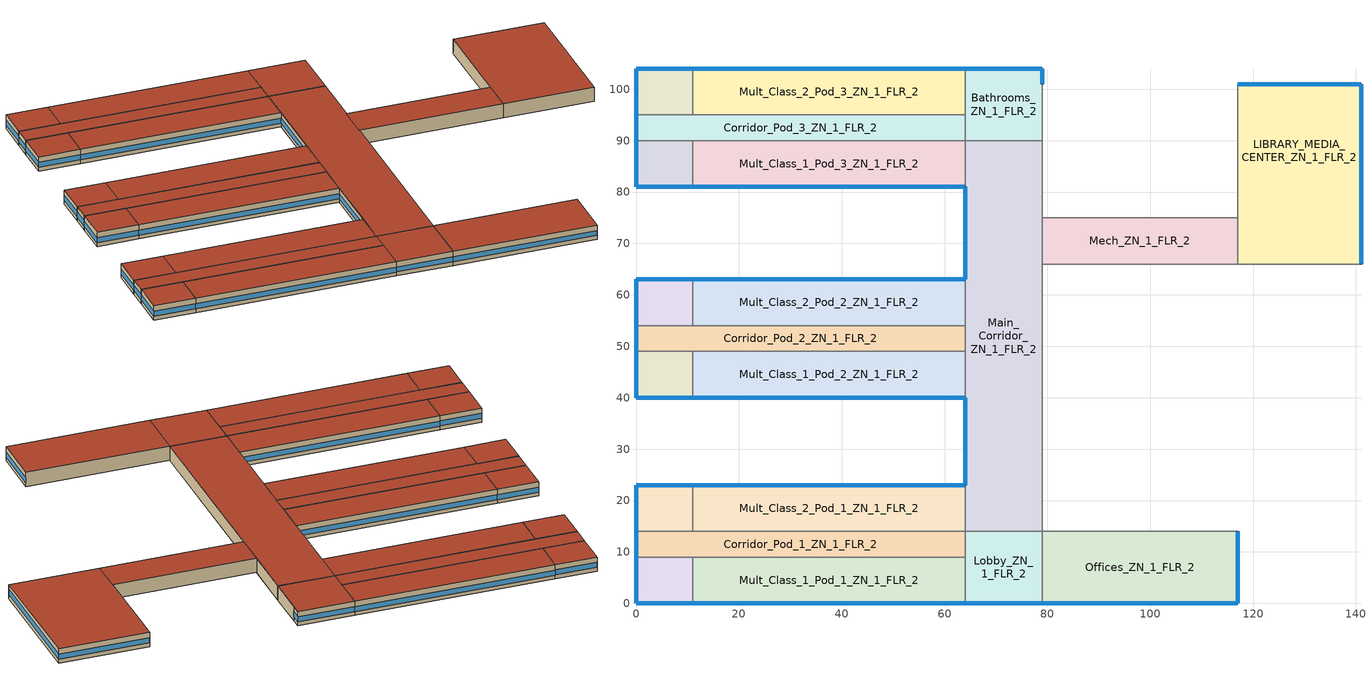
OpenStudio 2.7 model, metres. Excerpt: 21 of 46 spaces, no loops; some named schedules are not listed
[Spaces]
Bathrooms_ZN_1_FLR_2
 floor to Bathrooms_ZN_1_FLR_1: 79,104 79,90 64,90 64,104 z4
 wall outside: 79,101 79,104 64,104 z4:8
 wall to Auditorium_ZN_1_FLR_1: 79,90 79,101 z4:8
 wall to Mult_Class_2_Pod_3_ZN_1_FLR_2: 64,104 64,95 z4:8
 wall to Corridor_Pod_3_ZN_1_FLR_2: 64,95 64,90 z4:8
 wall to Main_Corridor_ZN_1_FLR_2: 64,90 79,90 z4:8
 window: 78.95,104 64.05,104 z5.1:6.51; 79,101.05 79,103.95 z5.1:6.55
 roof outside: 79,90 79,104 64,104 64,90 z8
Corner_Class_2_Pod_3_ZN_1_FLR_2
 floor to Corner_Class_2_Pod_3_ZN_1_FLR_1: 11,104 11,95 0,95 0,104 z4
 wall outside: 11,104 0,104 0,95 z4:8
 wall to Corridor_Pod_3_ZN_1_FLR_2: 0,95 11,95 z4:8
 wall to Mult_Class_2_Pod_3_ZN_1_FLR_2: 11,95 11,104 z4:8
 window: 0,103.95 0,95.05 z5.1:6.52; 10.95,104 0.05,104 z5.1:6.51
 roof outside: 11,95 11,104 0,104 0,95 z8
Corridor_Pod_1_ZN_1_FLR_2
 floor to Corridor_Pod_1_ZN_1_FLR_1: 64,14 64,9 0,9 0,14 z4
 wall outside: 0,14 0,9 z4:8
 wall to Corner_Class_1_Pod_1_ZN_1_FLR_2: 0,9 11,9 z4:8
 wall to Mult_Class_1_Pod_1_ZN_1_FLR_2: 11,9 64,9 z4:8
 wall to Corner_Class_2_Pod_1_ZN_1_FLR_2: 11,14 0,14 z4:8
 wall to Lobby_ZN_1_FLR_2: 64,9 64,14 z4:8
 wall to Mult_Class_2_Pod_1_ZN_1_FLR_2: 64,14 11,14 z4:8
 window: 0,13.95 0,9.05 z5.1:6.53
 roof outside: 64,9 64,14 0,14 0,9 z8
Corner_Class_1_Pod_3_ZN_1_FLR_2
 floor to Corner_Class_1_Pod_3_ZN_1_FLR_1: 11,90 11,81 0,81 0,90 z4
 wall outside: 0,90 0,81 11,81 z4:8
 wall to Mult_Class_1_Pod_3_ZN_1_FLR_2: 11,81 11,90 z4:8
 wall to Corridor_Pod_3_ZN_1_FLR_2: 11,90 0,90 z4:8
 window: 0.05,81 10.95,81 z5.1:6.51; 0,89.95 0,81.05 z5.1:6.52
 roof outside: 11,81 11,90 0,90 0,81 z8
Corner_Class_2_Pod_1_ZN_1_FLR_2
 floor to Corner_Class_2_Pod_1_ZN_1_FLR_1: 11,23 11,14 0,14 0,23 z4
 wall outside: 11,23 0,23 0,14 z4:8
 wall to Mult_Class_2_Pod_1_ZN_1_FLR_2: 11,14 11,23 z4:8
 window: 0,22.95 0,14.05 z5.1:6.52; 10.95,23 0.05,23 z5.1:6.51
 roof outside: 11,14 11,23 0,23 0,14 z8
Offices_ZN_1_FLR_2
 floor to Offices_ZN_1_FLR_1: 117,14 117,0 79,0 79,14 z4
 wall outside: 79,0 117,0 117,14 z4:8
 wall to Lobby_ZN_1_FLR_2: 79,14 79,0 z4:8
 wall to Gym_ZN_1_FLR_1: 117,14 79,14 z4:8
 window: 79.05,0 116.95,0 z5.1:6.5; 117,0.05 117,13.95 z5.1:6.51
 roof outside: 117,0 117,14 79,14 79,0 z8
Mult_Class_2_Pod_2_ZN_1_FLR_2
 floor to Mult_Class_2_Pod_2_ZN_1_FLR_1: 64,63 64,54 11,54 11,63 z4
 wall outside: 64,63 11,63 z4:8
 wall to Corridor_Pod_2_ZN_1_FLR_2: 11,54 64,54 z4:8
 wall to Main_Corridor_ZN_1_FLR_2: 64,54 64,63 z4:8
 wall to Corner_Class_2_Pod_2_ZN_1_FLR_2: 11,63 11,54 z4:8
 window: 63.95,63 11.05,63 z5.1:6.5
 roof outside: 64,54 64,63 11,63 11,54 z8
Mech_ZN_1_FLR_2
 floor to Mech_ZN_1_FLR_1: 117,75 117,66 79,66 79,75 z4
 wall to Gym_ZN_1_FLR_1: 79,66 117,66 z4:8
 wall to Main_Corridor_ZN_1_FLR_2: 79,75 79,66 z4:8
 wall to Auditorium_ZN_1_FLR_1: 117,75 79,75 z4:8
 wall to LIBRARY_MEDIA_CENTER_ZN_1_FLR_2: 117,66 117,75 z4:8
 roof outside: 117,66 117,75 79,75 79,66 z8
Corner_Class_1_Pod_1_ZN_1_FLR_2
 floor to Corner_Class_1_Pod_1_ZN_1_FLR_1: 11,9 11,0 0,0 0,9 z4
 wall outside: 0,9 0,0 11,0 z4:8
 wall to Mult_Class_1_Pod_1_ZN_1_FLR_2: 11,0 11,9 z4:8
 window: 0.05,0 10.95,0 z5.1:6.51; 0,8.95 0,0.05 z5.1:6.52
 roof outside: 11,0 11,9 0,9 0,0 z8
LIBRARY_MEDIA_CENTER_ZN_1_FLR_2
 floor to Kitchen_ZN_1_FLR_1: 141,75 141,66 117,66 117,75 z4
 floor to Cafeteria_ZN_1_FLR_1: 141,101 141,75 117,75 117,101 z4
 wall outside: 141,66 141,101 117,101 z4:8
 wall to Auditorium_ZN_1_FLR_1: 117,101 117,75 z4:8
 wall to Aux_Gym_ZN_1_FLR_1: 117,66 141,66 z4:8
 window: 141,66.05 141,100.95 z5.1:6.5; 140.95,101 117.05,101 z5.1:6.51
 roof outside: 141,66 141,101 117,101 117,66 z8
Corridor_Pod_3_ZN_1_FLR_2
 floor to Corridor_Pod_3_ZN_1_FLR_1: 64,95 64,90 0,90 0,95 z4
 wall outside: 0,95 0,90 z4:8
 wall to Mult_Class_2_Pod_3_ZN_1_FLR_2: 64,95 11,95 z4:8
 wall to Mult_Class_1_Pod_3_ZN_1_FLR_2: 11,90 64,90 z4:8
 window: 0,94.95 0,90.05 z5.1:6.53
 roof outside: 64,90 64,95 0,95 0,90 z8
Corner_Class_1_Pod_2_ZN_1_FLR_2
 floor to Corner_Class_1_Pod_2_ZN_1_FLR_1: 11,49 11,40 0,40 0,49 z4
 wall outside: 0,49 0,40 11,40 z4:8
 wall to Corridor_Pod_2_ZN_1_FLR_2: 11,49 0,49 z4:8
 wall to Mult_Class_1_Pod_2_ZN_1_FLR_2: 11,40 11,49 z4:8
 window: 0,48.95 0,40.05 z5.1:6.52; 0.05,40 10.95,40 z5.1:6.51
 roof outside: 11,40 11,49 0,49 0,40 z8
Corridor_Pod_2_ZN_1_FLR_2
 floor to Corridor_Pod_2_ZN_1_FLR_1: 64,54 64,49 0,49 0,54 z4
 wall outside: 0,54 0,49 z4:8
 wall to Mult_Class_1_Pod_2_ZN_1_FLR_2: 11,49 64,49 z4:8
 wall to Main_Corridor_ZN_1_FLR_2: 64,49 64,54 z4:8
 wall to Corner_Class_2_Pod_2_ZN_1_FLR_2: 11,54 0,54 z4:8
 window: 0,53.95 0,49.05 z5.1:6.53
 roof outside: 64,49 64,54 0,54 0,49 z8
Main_Corridor_ZN_1_FLR_2
 floor to Main_Corridor_ZN_1_FLR_1: 79,90 79,14 64,14 64,90 z4
 wall outside: 64,81 64,63 / 64,40 64,23 z4:8
 wall to Gym_ZN_1_FLR_1: 79,14 79,66 z4:8
 wall to Mult_Class_1_Pod_2_ZN_1_FLR_2: 64,49 64,40 z4:8
 wall to Auditorium_ZN_1_FLR_1: 79,75 79,90 z4:8
 wall to Mult_Class_2_Pod_1_ZN_1_FLR_2: 64,23 64,14 z4:8
 wall to Mult_Class_1_Pod_3_ZN_1_FLR_2: 64,90 64,81 z4:8
 wall to Lobby_ZN_1_FLR_2: 64,14 79,14 z4:8
 window: 64,39.95 64,23.05 / 64,80.95 64,63.05 z5.1:6.51
 roof outside: 79,14 79,90 64,90 64,14 z8
Mult_Class_2_Pod_1_ZN_1_FLR_2
 floor to Mult_Class_2_Pod_1_ZN_1_FLR_1: 64,23 64,14 11,14 11,23 z4
 wall outside: 64,23 11,23 z4:8
 window: 63.95,23 11.05,23 z5.1:6.5
 roof outside: 64,14 64,23 11,23 11,14 z8
Mult_Class_1_Pod_1_ZN_1_FLR_2
 floor to Mult_Class_1_Pod_1_ZN_1_FLR_1: 64,9 64,0 11,0 11,9 z4
 wall outside: 11,0 64,0 z4:8
 wall to Lobby_ZN_1_FLR_2: 64,0 64,9 z4:8
 window: 11.05,0 63.95,0 z5.1:6.5
 roof outside: 64,0 64,9 11,9 11,0 z8
Mult_Class_1_Pod_2_ZN_1_FLR_2
 floor to Mult_Class_1_Pod_2_ZN_1_FLR_1: 64,49 64,40 11,40 11,49 z4
 wall outside: 11,40 64,40 z4:8
 window: 11.05,40 63.95,40 z5.1:6.5
 roof outside: 64,40 64,49 11,49 11,40 z8
Mult_Class_1_Pod_3_ZN_1_FLR_2
 floor to Mult_Class_1_Pod_3_ZN_1_FLR_1: 64,90 64,81 11,81 11,90 z4
 wall outside: 11,81 64,81 z4:8
 window: 11.05,81 63.95,81 z5.1:6.5
 roof outside: 64,81 64,90 11,90 11,81 z8
Corner_Class_2_Pod_2_ZN_1_FLR_2
 floor to Corner_Class_2_Pod_2_ZN_1_FLR_1: 11,63 11,54 0,54 0,63 z4
 wall outside: 11,63 0,63 0,54 z4:8
 window: 0,62.95 0,54.05 z5.1:6.52; 10.95,63 0.05,63 z5.1:6.51
 roof outside: 11,54 11,63 0,63 0,54 z8
Mult_Class_2_Pod_3_ZN_1_FLR_2
 floor to Mult_Class_2_Pod_3_ZN_1_FLR_1: 64,104 64,95 11,95 11,104 z4
 wall outside: 64,104 11,104 z4:8
 window: 63.95,104 11.05,104 z5.1:6.5
 roof outside: 64,95 64,104 11,104 11,95 z8
Lobby_ZN_1_FLR_2
 floor to Lobby_ZN_1_FLR_1: 79,14 79,0 64,0 64,14 z4
 wall outside: 64,0 79,0 z4:8
 window: 64.05,0 78.95,0 z5.1:6.51
 roof outside: 79,0 79,14 64,14 64,0 z8
[Site]
New York-John F Kennedy Intl AP_NY_USA: Latitude {deg}=40.65; Longitude {deg}=-73.8; Time Zone {hr}=-5; Elevation {m}=5; Terrain=City
[Building]
-SecondarySchool-ASHRAE 169-2013-4A created: 2019-04-24 11:05:32 -0700: North Axis {deg}=0; Default Construction Set=90.1-2004 - SecSchl - ASHRAE 169-2013-4A; Standards Number of Stories=2; Standards Number of Above Ground Stories=2; Standards Building Type=SecondarySchool
[ClimateZones]
Climate Zone Institution Name 1=ASHRAE; Climate Zone Document Name 1=ANSI/ASHRAE Standard 169; Climate Zone Document Year 1=2006; Climate Zone Value 1=4A
[Site:WaterMainsTemperature]
Calculation Method=Correlation; Annual Average Outdoor Air Temperature {C}=12.4667; Maximum Difference In Monthly Average Outdoor Air Temperatures {deltaC}=25.2
[SizingPeriod:DesignDay] Barometric Pressure {Pa}=101241; Sky Clearness=0; Rain Indicator=0; Snow Indicator=0; Day of Month=21; Daylight Saving Time Indicator=0; Humidity Indicating Type=Wetbulb; Dry-Bulb Temperature Range Modifier Type=DefaultMultipliers
Name | Maximum Dry-Bulb Temperature {C} | Daily Dry-Bulb Temperature Range {deltaC} | Humidity Indicating Conditions at Maximum Dry-Bulb | Wind Speed {m/s} | Wind Direction {deg} | Month | Day Type | Solar Model Indicator | ASHRAE Taub | ASHRAE Taud
New.York-John.F.Kennedy.Intl.AP_NY_USA Ann Htg 99.6% Condns DB | -10.7 | 0 | -10.7 | 7.5 | 320 | 1 | WinterDesignDay | ASHRAEClearSky
New.York-John.F.Kennedy.Intl.AP_NY_USA Ann Clg .4% Condns DB=>MWB | 32.1 | 7.4 | 23.1 | 5.6 | 230 | 7 | SummerDesignDay | ASHRAETau | 0.541 | 1.8
[Site:GroundTemperature:BuildingSurface]
20.64, 20.59, 20.63, 20.69, 20.76, 23.03, 23.4, 23.48, 23.48, 21.19, 20.86, 20.72
[Material:NoMass] Thermal Absorptance=0.9; Solar Absorptance=0.7
Name | Roughness | Thermal Resistance {m2-K/W} | Visible Absorptance
CP02 CARPET PAD | VeryRough | 0.21648 | 0.8
Typical Insulation R-6.78 | Smooth | 1.19347 | 0.7
Typical Carpet Pad | Smooth | 0.21648 | 0.8
Typical Insulation R-5.89 | Smooth | 1.03652 | 0.7
Typical Insulation R-14.76 | Smooth | 2.59864 | 0.7
Typical Insulation R-0.58 | Smooth | 0.101875 | 0.7
Typical Insulation | Smooth | 0.0282222 | 0.7
[Material]
Name | Roughness | Thickness {m} | Conductivity {W/m-K} | Density {kg/m3} | Specific Heat {J/kg-K} | Thermal Absorptance | Solar Absorptance | Visible Absorptance
100mm Normalweight concrete floor | MediumSmooth | 0.1016 | 2.31 | 2322 | 832
G01 13mm gypsum board | Smooth | 0.0127 | 0.16 | 800 | 1090 | 0.9 | 0.7 | 0.5
4 in. Normalweight Concrete Floor | MediumRough | 0.1016 | 2.31 | 2322 | 832 | 0.9 | 0.7 | 0.7
25mm Stucco | Smooth | 0.0254 | 0.72 | 1856 | 840 | 0.9 | 0.7 | 0.7
5/8 in. Gypsum Board | MediumSmooth | 0.0159 | 0.16 | 800 | 1090 | 0.9 | 0.7 | 0.7
Roof Membrane | VeryRough | 0.0095 | 0.16 | 1121.29 | 1460 | 0.9 | 0.7 | 0.7
Metal Roof Surface; F08 Metal surface | Smooth | 0.0008 | 45.28 | 7824 | 500 | 0.9 | 0.7 | 0.7
6 in. Normalweight Concrete Floor | MediumRough | 0.1524 | 2.31 | 2322 | 832 | 0.9 | 0.7 | 0.7
8 in. Concrete Block Basement Wall | MediumRough | 0.2032 | 1.326 | 1842 | 912 | 0.9 | 0.7 | 0.7
G05 25mm wood | MediumSmooth | 0.0254 | 0.15 | 608 | 1630 | 0.9 | 0.5 | 0.5
Std Wood 6inch | MediumSmooth | 0.15 | 0.12 | 540 | 1210 | 0.9 | 0.7 | 0.7
[DefaultConstructionSet]
90.1-2004 - SecSchl - ASHRAE 169-2013-4A: Default Exterior Surface Constructions=Default Surface Constructions 1; Default Interior Surface Constructions=Default Surface Constructions 2; Default Ground Contact Surface Constructions=Default Surface Constructions 3; Default Exterior SubSurface Constructions=Default Sub Surface Constructions 1; Default Interior SubSurface Constructions=Default Sub Surface Constructions 2; Interior Partition Construction=Typical Interior Partition
[DefaultSurfaceConstructions]
Name | Floor Construction | Wall Construction | Roof Ceiling Construction
Default Surface Constructions 1 | Typical Insulated Exterior Mass Floor R-9.35 | Typical Insulated Steel Framed Exterior Wall R-8.06 | Typical IEAD Roof R-15.87
Default Surface Constructions 2 | Typical Interior Floor | Typical Interior Wall | Typical Interior Ceiling
Default Surface Constructions 3 | Typical Insulated Carpeted 6in Slab Floor | Typical Insulated Basement Mass Wall
[Construction]
Typical Insulated Exterior Mass Floor R-9.35: Typical Insulation R-6.78, 4 in. Normalweight Concrete Floor, Typical Carpet Pad
Typical Insulated Steel Framed Exterior Wall R-8.06: 25mm Stucco, 5/8 in. Gypsum Board, Typical Insulation R-5.89, 5/8 in. Gypsum Board
Typical IEAD Roof R-15.87: Roof Membrane, Typical Insulation R-14.76, Metal Roof Surface
Typical Interior Floor: 100mm Normalweight concrete floor, CP02 CARPET PAD
Typical Interior Wall: G01 13mm gypsum board, G01 13mm gypsum board
Typical Interior Ceiling: CP02 CARPET PAD, 100mm Normalweight concrete floor
Typical Insulated Carpeted 6in Slab Floor: 6 in. Normalweight Concrete Floor, Typical Carpet Pad
Typical Insulated Basement Mass Wall: 8 in. Concrete Block Basement Wall
U 0.57 SHGC 0.39 Dbl Ref-D Clr 6mm/6mm Air: REF D CLEAR 6MM, AIR 6MM, CLEAR 6MM
Typical Insulated Metal Door R-1.43: F08 Metal surface, Typical Insulation R-0.58
Typical Overhead Door: Typical Insulation
U 1.17 SHGC 0.49 Simple Glazing Skylight U-1.17 SHGC 0.39: U 1.17 SHGC 0.49 Simple Glazing U-1.17 SHGC 0.39
Typical Interior Window: Clear 3mm
Typical Interior Door; Typical Interior Partition: G05 25mm wood
InteriorFurnishings: Std Wood 6inch
[DefaultSubSurfaceConstructions]
Name | Fixed Window Construction | Operable Window Construction | Door Construction | Glass Door Construction | Overhead Door Construction | Skylight Construction | Tubular Daylight Dome Construction | Tubular Daylight Diffuser Construction
Default Sub Surface Constructions 1 | U 0.57 SHGC 0.39 Dbl Ref-D Clr 6mm/6mm Air | U 0.57 SHGC 0.39 Dbl Ref-D Clr 6mm/6mm Air | Typical Insulated Metal Door R-1.43 | U 0.57 SHGC 0.39 Dbl Ref-D Clr 6mm/6mm Air | Typical Overhead Door | U 1.17 SHGC 0.49 Simple Glazing Skylight U-1.17 SHGC 0.39 | Typical Interior Window | Typical Interior Window
Default Sub Surface Constructions 2 | Typical Interior Window | Typical Interior Window | Typical Interior Door
[WindowMaterial:Glazing] Optical Data Type=SpectralAverage; Infrared Transmittance at Normal Incidence=0; Front Side Infrared Hemispherical Emissivity=0.84; Conductivity {W/m-K}=0.9; Dirt Correction Factor for Solar and Visible Transmittance=1; Solar Diffusing=No
Name | Thickness {m} | Solar Transmittance at Normal Incidence | Front Side Solar Reflectance at Normal Incidence | Back Side Solar Reflectance at Normal Incidence | Visible Transmittance at Normal Incidence | Front Side Visible Reflectance at Normal Incidence | Back Side Visible Reflectance at Normal Incidence | Back Side Infrared Hemispherical Emissivity
REF D CLEAR 6MM | 0.006 | 0.429 | 0.308 | 0.379 | 0.334 | 0.453 | 0.505 | 0.82
CLEAR 6MM | 0.006 | 0.775 | 0.071 | 0.071 | 0.881 | 0.08 | 0.08 | 0.84
Clear 3mm | 0.003 | 0.837 | 0.075 | 0.075 | 0.898 | 0.081 | 0.081 | 0.84
[WindowMaterial:Gas]
AIR 6MM: Gas Type=Air; Thickness {m}=0.0063
[WindowMaterial:SimpleGlazingSystem]
U 1.17 SHGC 0.49 Simple Glazing U-1.17 SHGC 0.39: U-Factor {W/m2-K}=6.64357; Solar Heat Gain Coefficient=0.39; Visible Transmittance=0.38
[Space] Building Story=Building Story 2; Part of Total Floor Area=Yes
Name | Space Type | Thermal Zone
Bathrooms_ZN_1_FLR_2 | SecondarySchool Restroom | Bathrooms_ZN_1_FLR_2 ZN
Corner_Class_2_Pod_3_ZN_1_FLR_2 | SecondarySchool Classroom | Corner_Class_2_Pod_3_ZN_1_FLR_2 ZN
Corridor_Pod_1_ZN_1_FLR_2 | SecondarySchool Corridor | Corridor_Pod_1_ZN_1_FLR_2 ZN
LIBRARY_MEDIA_CENTER_ZN_1_FLR_2 | SecondarySchool Library | LIBRARY_MEDIA_CENTER_ZN_1_FLR_2 ZN
Mult_Class_1_Pod_3_ZN_1_FLR_2 | SecondarySchool ComputerRoom | Mult_Class_1_Pod_3_ZN_1_FLR_2 ZN
Corner_Class_1_Pod_3_ZN_1_FLR_2 | SecondarySchool Classroom | Corner_Class_1_Pod_3_ZN_1_FLR_2 ZN
Corner_Class_2_Pod_1_ZN_1_FLR_2 | SecondarySchool Classroom | Corner_Class_2_Pod_1_ZN_1_FLR_2 ZN
Offices_ZN_1_FLR_2 | SecondarySchool Office | Offices_ZN_1_FLR_2 ZN
Mult_Class_2_Pod_3_ZN_1_FLR_2 | SecondarySchool ComputerRoom | Mult_Class_2_Pod_3_ZN_1_FLR_2 ZN
Corridor_Pod_2_ZN_1_FLR_2 | SecondarySchool Corridor | Corridor_Pod_2_ZN_1_FLR_2 ZN
Mult_Class_2_Pod_2_ZN_1_FLR_2 | SecondarySchool Classroom | Mult_Class_2_Pod_2_ZN_1_FLR_2 ZN
Mech_ZN_1_FLR_2 | SecondarySchool Mechanical | Mech_ZN_1_FLR_2 ZN
Corner_Class_1_Pod_1_ZN_1_FLR_2 | SecondarySchool Classroom | Corner_Class_1_Pod_1_ZN_1_FLR_2 ZN
Corridor_Pod_3_ZN_1_FLR_2 | SecondarySchool Corridor | Corridor_Pod_3_ZN_1_FLR_2 ZN
Mult_Class_2_Pod_1_ZN_1_FLR_2 | SecondarySchool Classroom | Mult_Class_2_Pod_1_ZN_1_FLR_2 ZN
Corner_Class_1_Pod_2_ZN_1_FLR_2 | SecondarySchool Classroom | Corner_Class_1_Pod_2_ZN_1_FLR_2 ZN
Corner_Class_2_Pod_2_ZN_1_FLR_2 | SecondarySchool Classroom | Corner_Class_2_Pod_2_ZN_1_FLR_2 ZN
Mult_Class_1_Pod_1_ZN_1_FLR_2 | SecondarySchool Classroom | Mult_Class_1_Pod_1_ZN_1_FLR_2 ZN
Main_Corridor_ZN_1_FLR_2 | SecondarySchool Corridor | Main_Corridor_ZN_1_FLR_2 ZN
Lobby_ZN_1_FLR_2 | SecondarySchool Lobby | Lobby_ZN_1_FLR_2 ZN
Mult_Class_1_Pod_2_ZN_1_FLR_2 | SecondarySchool Classroom | Mult_Class_1_Pod_2_ZN_1_FLR_2 ZN
[BuildingStory]
Building Story 2: Nominal Z Coordinate {m}=4
[SpaceType] Standards Building Type=SecondarySchool
Name | Default Schedule Set | Design Specification Outdoor Air Object | Standards Space Type
SecondarySchool Office | SecondarySchool Office Schedule Set | SecondarySchool Office Ventilation | Office
SecondarySchool Lobby | SecondarySchool Lobby Schedule Set | SecondarySchool Lobby Ventilation | Lobby
SecondarySchool Mechanical | SecondarySchool Mechanical Schedule Set | SecondarySchool Mechanical Ventilation | Mechanical
SecondarySchool Restroom | SecondarySchool Restroom Schedule Set | SecondarySchool Restroom Ventilation | Restroom
SecondarySchool Library | SecondarySchool Library Schedule Set | SecondarySchool Library Ventilation | Library
SecondarySchool Corridor | SecondarySchool Corridor Schedule Set | SecondarySchool Corridor Ventilation | Corridor
SecondarySchool Classroom | SecondarySchool Classroom Schedule Set | SecondarySchool Classroom Ventilation | Classroom
SecondarySchool ComputerRoom | SecondarySchool ComputerRoom Schedule Set | SecondarySchool ComputerRoom Ventilation | ComputerRoom
[People:Definition] Number of People Calculation Method=People/Area; Fraction Radiant=0.3
Name | People per Space Floor Area {person/m2}
SecondarySchool Classroom People Definition; SecondarySchool ComputerRoom People Definition | 0.376737
SecondarySchool Library People Definition | 0.107639
SecondarySchool Office People Definition | 0.0538196
[People] Work Efficiency Schedule=Work Efficiency Schedule; Clothing Insulation Schedule=Clothing Schedule; Air Velocity Schedule=Air Velocity Schedule; Multiplier=1
Name | People Definition | Space or SpaceType
SecondarySchool Classroom People | SecondarySchool Classroom People Definition | SecondarySchool Classroom
SecondarySchool ComputerRoom People | SecondarySchool ComputerRoom People Definition | SecondarySchool ComputerRoom
SecondarySchool Library People | SecondarySchool Library People Definition | SecondarySchool Library
SecondarySchool Office People | SecondarySchool Office People Definition | SecondarySchool Office
[Lights:Definition] Design Level Calculation Method=Watts/Area; Fraction Radiant=0.37; Fraction Visible=0.2
Name | Watts per Space Floor Area {W/m2}
SecondarySchool Classroom Lights Definition; SecondarySchool ComputerRoom Lights Definition | 15.0695
SecondarySchool Corridor Lights Definition | 5.38196
SecondarySchool Library Lights Definition; SecondarySchool Lobby Lights Definition | 13.9931
SecondarySchool Mechanical Lights Definition | 16.1459
SecondarySchool Office Lights Definition | 11.8403
SecondarySchool Restroom Lights Definition | 9.68752
[Lights] Fraction Replaceable=1
Name | Lights Definition | Space or SpaceType
SecondarySchool Classroom Lights | SecondarySchool Classroom Lights Definition | SecondarySchool Classroom
SecondarySchool ComputerRoom Lights | SecondarySchool ComputerRoom Lights Definition | SecondarySchool ComputerRoom
SecondarySchool Corridor Lights | SecondarySchool Corridor Lights Definition | SecondarySchool Corridor
SecondarySchool Library Lights | SecondarySchool Library Lights Definition | SecondarySchool Library
SecondarySchool Lobby Lights | SecondarySchool Lobby Lights Definition | SecondarySchool Lobby
SecondarySchool Mechanical Lights | SecondarySchool Mechanical Lights Definition | SecondarySchool Mechanical
SecondarySchool Office Lights | SecondarySchool Office Lights Definition | SecondarySchool Office
SecondarySchool Restroom Lights | SecondarySchool Restroom Lights Definition | SecondarySchool Restroom
[ElectricEquipment:Definition] Design Level Calculation Method=Watts/Area; Fraction Radiant=0.5
Name | Watts per Space Floor Area {W/m2}
SecondarySchool Classroom Elec Equip Definition | 9.99967
SecondarySchool ComputerRoom Elec Equip Definition | 19.9993
SecondarySchool Corridor Elec Equip Definition; SecondarySchool Lobby Elec Equip Definition; SecondarySchool Mechanical Elec Equip Definition; SecondarySchool Restroom Elec Equip Definition | 3.98265
SecondarySchool Library Elec Equip Definition | 10.0104
SecondarySchool Office Elec Equip Definition | 10.7639
[ElectricEquipment]
Name | Electric Equipment Definition | Space or SpaceType
SecondarySchool Classroom Elec Equip | SecondarySchool Classroom Elec Equip Definition | SecondarySchool Classroom
SecondarySchool ComputerRoom Elec Equip | SecondarySchool ComputerRoom Elec Equip Definition | SecondarySchool ComputerRoom
SecondarySchool Corridor Elec Equip | SecondarySchool Corridor Elec Equip Definition | SecondarySchool Corridor
SecondarySchool Library Elec Equip | SecondarySchool Library Elec Equip Definition | SecondarySchool Library
SecondarySchool Lobby Elec Equip | SecondarySchool Lobby Elec Equip Definition | SecondarySchool Lobby
SecondarySchool Mechanical Elec Equip | SecondarySchool Mechanical Elec Equip Definition | SecondarySchool Mechanical
SecondarySchool Office Elec Equip | SecondarySchool Office Elec Equip Definition | SecondarySchool Office
SecondarySchool Restroom Elec Equip | SecondarySchool Restroom Elec Equip Definition | SecondarySchool Restroom
[DesignSpecification:OutdoorAir] Outdoor Air Method=Sum; Outdoor Air Flow per Person {m3/s-person}=0; Outdoor Air Flow Rate {m3/s}=0; Outdoor Air Flow Air Changes per Hour {1/hr}=0
Name | Outdoor Air Flow per Floor Area {m3/s-m2}
SecondarySchool Classroom Ventilation; SecondarySchool ComputerRoom Ventilation | 0.00301371
SecondarySchool Corridor Ventilation; SecondarySchool Lobby Ventilation; SecondarySchool Office Ventilation | 0.000508
SecondarySchool Library Ventilation | 0.00086106
SecondarySchool Mechanical Ventilation | 0.000254
SecondarySchool Restroom Ventilation | 0.0048768
[DefaultScheduleSet] People Activity Level Schedule=SchoolSecondary ACTIVITY_SCH; Electric Equipment Schedule=SchoolSecondary BLDG_EQUIP_SCH; Infiltration Schedule=SchoolSecondary INFIL_SCH_PNNL
Name | Number of People Schedule | Lighting Schedule
SecondarySchool Classroom Schedule Set; SecondarySchool ComputerRoom Schedule Set | SchoolSecondary BLDG_OCC_SCH | SchoolSecondary BLDG_LIGHT_CLASSROOM_SCH
SecondarySchool Corridor Schedule Set | SchoolSecondary BLDG_OCC_SCH | SchoolSecondary BLDG_LIGHT_CORRIDOR_SCH
SecondarySchool Library Schedule Set | SchoolSecondary BLDG_OCC_SCH | SchoolSecondary BLDG_LIGHT_LIBRARY_SCH
SecondarySchool Lobby Schedule Set | SchoolSecondary BLDG_OCC_SCH | SchoolSecondary BLDG_LIGHT_LOBBYFLR1_SCH
SecondarySchool Mechanical Schedule Set | SchoolSecondary BLDG_OCC_SCH | SchoolSecondary BLDG_LIGHT_MECHANICAL_SCH
SecondarySchool Office Schedule Set | SchoolSecondary BLDG_OCC_SCH_Offices | SchoolSecondary BLDG_LIGHT_OFFICE_SCH
SecondarySchool Restroom Schedule Set | SchoolSecondary BLDG_OCC_SCH | SchoolSecondary BLDG_LIGHT_BATH_SCH
[ThermostatSetpoint:DualSetpoint]
Name | Heating Setpoint Temperature Schedule | Cooling Setpoint Temperature Schedule
SecondarySchool Restroom Thermostat 2; SecondarySchool Mechanical Thermostat 2 | SchoolSecondary HTGSETP_SCH_Setback | SchoolSecondary CLGSETP_SCH_Setback
SecondarySchool Classroom Thermostat 2; SecondarySchool Classroom Thermostat 4; SecondarySchool Classroom Thermostat 6; SecondarySchool Classroom Thermostat 8; SecondarySchool Classroom Thermostat 10; SecondarySchool Classroom Thermostat 12; SecondarySchool Corridor Thermostat 2; SecondarySchool Corridor Thermostat 4; SecondarySchool Corridor Thermostat 6; SecondarySchool Library Thermostat 1; SecondarySchool Lobby Thermostat 2; SecondarySchool Corridor Thermostat 8; SecondarySchool Classroom Thermostat 14; SecondarySchool Classroom Thermostat 16; SecondarySchool ComputerRoom Thermostat 1; SecondarySchool Classroom Thermostat 19; SecondarySchool Classroom Thermostat 21; SecondarySchool ComputerRoom Thermostat 2; SecondarySchool Office Thermostat 2 | SchoolSecondary HTGSETP_SCH_YES_OPTIMUM | SchoolSecondary CLGSETP_SCH_NO_SETBACK
[SpaceInfiltration:DesignFlowRate] Schedule=SchoolSecondary INFIL_SCH_PNNL; Design Flow Rate Calculation Method=Flow/ExteriorArea; Constant Term Coefficient=0; Temperature Term Coefficient=0; Velocity Term Coefficient=0.224; Velocity Squared Term Coefficient=0
Name | Space or SpaceType | Flow per Exterior Surface Area {m3/s-m2}
Bathrooms_ZN_1_FLR_2 Infiltration | Bathrooms_ZN_1_FLR_2 | 0.000261761
Corner_Class_1_Pod_1_ZN_1_FLR_2 Infiltration | Corner_Class_1_Pod_1_ZN_1_FLR_2 | 0.000458204
Corner_Class_1_Pod_2_ZN_1_FLR_2 Infiltration | Corner_Class_1_Pod_2_ZN_1_FLR_2 | 0.000458204
Corner_Class_1_Pod_3_ZN_1_FLR_2 Infiltration | Corner_Class_1_Pod_3_ZN_1_FLR_2 | 0.000458204
Corner_Class_2_Pod_1_ZN_1_FLR_2 Infiltration | Corner_Class_2_Pod_1_ZN_1_FLR_2 | 0.000458204
Corner_Class_2_Pod_2_ZN_1_FLR_2 Infiltration | Corner_Class_2_Pod_2_ZN_1_FLR_2 | 0.000458204
Corner_Class_2_Pod_3_ZN_1_FLR_2 Infiltration | Corner_Class_2_Pod_3_ZN_1_FLR_2 | 0.000458204
Corridor_Pod_1_ZN_1_FLR_2 Infiltration | Corridor_Pod_1_ZN_1_FLR_2 | 6.03078e-05
Corridor_Pod_2_ZN_1_FLR_2 Infiltration | Corridor_Pod_2_ZN_1_FLR_2 | 6.03078e-05
Corridor_Pod_3_ZN_1_FLR_2 Infiltration | Corridor_Pod_3_ZN_1_FLR_2 | 6.03078e-05
LIBRARY_MEDIA_CENTER_ZN_1_FLR_2 Infiltration | LIBRARY_MEDIA_CENTER_ZN_1_FLR_2 | 0.000224865
Lobby_ZN_1_FLR_2 Infiltration | Lobby_ZN_1_FLR_2 | 0.000227829
Main_Corridor_ZN_1_FLR_2 Infiltration | Main_Corridor_ZN_1_FLR_2 | 0.000112135
Mult_Class_1_Pod_1_ZN_1_FLR_2 Infiltration | Mult_Class_1_Pod_1_ZN_1_FLR_2 | 0.000315456
Mult_Class_1_Pod_2_ZN_1_FLR_2 Infiltration | Mult_Class_1_Pod_2_ZN_1_FLR_2 | 0.000315456
Mult_Class_1_Pod_3_ZN_1_FLR_2 Infiltration | Mult_Class_1_Pod_3_ZN_1_FLR_2 | 0.000315456
Mult_Class_2_Pod_1_ZN_1_FLR_2 Infiltration | Mult_Class_2_Pod_1_ZN_1_FLR_2 | 0.000315456
Mult_Class_2_Pod_2_ZN_1_FLR_2 Infiltration | Mult_Class_2_Pod_2_ZN_1_FLR_2 | 0.000315456
Mult_Class_2_Pod_3_ZN_1_FLR_2 Infiltration | Mult_Class_2_Pod_3_ZN_1_FLR_2 | 0.000315456
Offices_ZN_1_FLR_2 Infiltration | Offices_ZN_1_FLR_2 | 0.000288173
[ThermalZone] Use Ideal Air Loads=No
Name | Thermostat
Bathrooms_ZN_1_FLR_2 ZN | SecondarySchool Restroom Thermostat 2
Corner_Class_1_Pod_1_ZN_1_FLR_2 ZN | SecondarySchool Classroom Thermostat 2
Corner_Class_1_Pod_2_ZN_1_FLR_2 ZN | SecondarySchool Classroom Thermostat 4
Corner_Class_1_Pod_3_ZN_1_FLR_2 ZN | SecondarySchool Classroom Thermostat 6
Corner_Class_2_Pod_1_ZN_1_FLR_2 ZN | SecondarySchool Classroom Thermostat 8
Corner_Class_2_Pod_2_ZN_1_FLR_2 ZN | SecondarySchool Classroom Thermostat 10
Corner_Class_2_Pod_3_ZN_1_FLR_2 ZN | SecondarySchool Classroom Thermostat 12
Corridor_Pod_1_ZN_1_FLR_2 ZN | SecondarySchool Corridor Thermostat 2
Corridor_Pod_2_ZN_1_FLR_2 ZN | SecondarySchool Corridor Thermostat 4
Corridor_Pod_3_ZN_1_FLR_2 ZN | SecondarySchool Corridor Thermostat 6
LIBRARY_MEDIA_CENTER_ZN_1_FLR_2 ZN | SecondarySchool Library Thermostat 1
Lobby_ZN_1_FLR_2 ZN | SecondarySchool Lobby Thermostat 2
Main_Corridor_ZN_1_FLR_2 ZN | SecondarySchool Corridor Thermostat 8
Mech_ZN_1_FLR_2 ZN | SecondarySchool Mechanical Thermostat 2
Mult_Class_1_Pod_1_ZN_1_FLR_2 ZN | SecondarySchool Classroom Thermostat 14
Mult_Class_1_Pod_2_ZN_1_FLR_2 ZN | SecondarySchool Classroom Thermostat 16
Mult_Class_1_Pod_3_ZN_1_FLR_2 ZN | SecondarySchool ComputerRoom Thermostat 1
Mult_Class_2_Pod_1_ZN_1_FLR_2 ZN | SecondarySchool Classroom Thermostat 19
Mult_Class_2_Pod_2_ZN_1_FLR_2 ZN | SecondarySchool Classroom Thermostat 21
Mult_Class_2_Pod_3_ZN_1_FLR_2 ZN | SecondarySchool ComputerRoom Thermostat 2
Offices_ZN_1_FLR_2 ZN | SecondarySchool Office Thermostat 2
[InternalMass:Definition]
Internal Mass Definition 1: Construction=InteriorFurnishings; Design Level Calculation Method=SurfaceArea/Area; Surface Area per Space Floor Area=2
[InternalMass] Internal Mass Definition=Internal Mass Definition 1; Multiplier=1
Name | Space or SpaceType
Bathrooms_ZN_1_FLR_2 Mass | Bathrooms_ZN_1_FLR_2
Lobby_ZN_1_FLR_2 Mass | Lobby_ZN_1_FLR_2
Corner_Class_2_Pod_3_ZN_1_FLR_2 Mass | Corner_Class_2_Pod_3_ZN_1_FLR_2
Offices_ZN_1_FLR_2 Mass | Offices_ZN_1_FLR_2
Corridor_Pod_1_ZN_1_FLR_2 Mass | Corridor_Pod_1_ZN_1_FLR_2
Mult_Class_1_Pod_2_ZN_1_FLR_2 Mass | Mult_Class_1_Pod_2_ZN_1_FLR_2
LIBRARY_MEDIA_CENTER_ZN_1_FLR_2 Mass | LIBRARY_MEDIA_CENTER_ZN_1_FLR_2
Mult_Class_2_Pod_2_ZN_1_FLR_2 Mass | Mult_Class_2_Pod_2_ZN_1_FLR_2
Corner_Class_1_Pod_1_ZN_1_FLR_2 Mass | Corner_Class_1_Pod_1_ZN_1_FLR_2
Mult_Class_1_Pod_3_ZN_1_FLR_2 Mass | Mult_Class_1_Pod_3_ZN_1_FLR_2
Corner_Class_1_Pod_3_ZN_1_FLR_2 Mass | Corner_Class_1_Pod_3_ZN_1_FLR_2
Corner_Class_2_Pod_1_ZN_1_FLR_2 Mass | Corner_Class_2_Pod_1_ZN_1_FLR_2
Mult_Class_2_Pod_1_ZN_1_FLR_2 Mass | Mult_Class_2_Pod_1_ZN_1_FLR_2
Mech_ZN_1_FLR_2 Mass | Mech_ZN_1_FLR_2
Corner_Class_2_Pod_2_ZN_1_FLR_2 Mass | Corner_Class_2_Pod_2_ZN_1_FLR_2
Mult_Class_2_Pod_3_ZN_1_FLR_2 Mass | Mult_Class_2_Pod_3_ZN_1_FLR_2
Corridor_Pod_2_ZN_1_FLR_2 Mass | Corridor_Pod_2_ZN_1_FLR_2
Corner_Class_1_Pod_2_ZN_1_FLR_2 Mass | Corner_Class_1_Pod_2_ZN_1_FLR_2
Corridor_Pod_3_ZN_1_FLR_2 Mass | Corridor_Pod_3_ZN_1_FLR_2
Mult_Class_1_Pod_1_ZN_1_FLR_2 Mass | Mult_Class_1_Pod_1_ZN_1_FLR_2
Main_Corridor_ZN_1_FLR_2 Mass | Main_Corridor_ZN_1_FLR_2
[Exterior:Lights:Definition]
NonDimming Exterior Lights Def: Design Level {W}=13795.3
[Exterior:Lights]
NonDimming Exterior Lights Def: Exterior Lights Definition=NonDimming Exterior Lights Def; Schedule=SchoolSecondary Exterior_Lgt_ALWAYS_ON; Control Option=AstronomicalClock
[Schedule:Ruleset]
Name | Default Day Schedule | Summer Design Day Schedule | Winter Design Day Schedule
Clothing Schedule | Clothing Schedule Default Winter Clothes
Air Velocity Schedule | Air Velocity Schedule Default
Work Efficiency Schedule | Work Efficiency Schedule Default
SchoolSecondary ACTIVITY_SCH | SchoolSecondary ACTIVITY_SCH Default | SchoolSecondary ACTIVITY_SCH Summer Design Day | SchoolSecondary ACTIVITY_SCH Winter Design Day
SchoolSecondary BLDG_EQUIP_SCH | SchoolSecondary BLDG_EQUIP_SCH Default | SchoolSecondary BLDG_EQUIP_SCH Summer Design Day | SchoolSecondary BLDG_EQUIP_SCH Winter Design Day
SchoolSecondary INFIL_SCH_PNNL | SchoolSecondary INFIL_SCH_PNNL Default | SchoolSecondary INFIL_SCH_PNNL Summer Design Day | SchoolSecondary INFIL_SCH_PNNL Winter Design Day
SchoolSecondary CLGSETP_SCH_NO_SETBACK | SchoolSecondary CLGSETP_SCH_NO_SETBACK Default | SchoolSecondary CLGSETP_SCH_NO_SETBACK Summer Design Day | SchoolSecondary CLGSETP_SCH_NO_SETBACK Winter Design Day
SchoolSecondary BLDG_OCC_SCH | SchoolSecondary BLDG_OCC_SCH Default | SchoolSecondary BLDG_OCC_SCH Summer Design Day 3 | SchoolSecondary BLDG_OCC_SCH Winter Design Day
SchoolSecondary HTGSETP_SCH_YES_OPTIMUM | SchoolSecondary HTGSETP_SCH_YES_OPTIMUM Default | SchoolSecondary HTGSETP_SCH_YES_OPTIMUM Summer Design Day | SchoolSecondary HTGSETP_SCH_YES_OPTIMUM Winter Design Day
SchoolSecondary BLDG_LIGHT_LIBRARY_SCH | SchoolSecondary BLDG_LIGHT_LIBRARY_SCH Default | SchoolSecondary BLDG_LIGHT_LIBRARY_SCH Summer Design Day | SchoolSecondary BLDG_LIGHT_LIBRARY_SCH Winter Design Day
SchoolSecondary HTGSETP_SCH_Setback | SchoolSecondary HTGSETP_SCH_Setback Default | SchoolSecondary HTGSETP_SCH_Setback Summer Design Day | SchoolSecondary HTGSETP_SCH_Setback Winter Design Day
SchoolSecondary CLGSETP_SCH_Setback | SchoolSecondary CLGSETP_SCH_Setback Default | SchoolSecondary CLGSETP_SCH_Setback Summer Design Day | SchoolSecondary CLGSETP_SCH_Setback Winter Design Day
SchoolSecondary Exterior_Lgt_ALWAYS_ON | SchoolSecondary Exterior_Lgt_ALWAYS_ON Default | SchoolSecondary Exterior_Lgt_ALWAYS_ON Summer Design Day | SchoolSecondary Exterior_Lgt_ALWAYS_ON Winter Design Day
[Schedule:Day]
Clothing Schedule Default Winter Clothes; SchoolSecondary BLDG_LIGHT_CLASSROOM_SCH Summer Design Day; SchoolSecondary BLDG_LIGHT_CORRIDOR_SCH Summer Design Day; SchoolSecondary BLDG_LIGHT_LIBRARY_SCH Summer Design Day; SchoolSecondary BLDG_LIGHT_LOBBYFLR1_SCH Summer Design Day; SchoolSecondary BLDG_LIGHT_MECHANICAL_SCH Summer Design Day; SchoolSecondary BLDG_LIGHT_OFFICE_SCH Summer Design Day; SchoolSecondary BLDG_LIGHT_BATH_SCH Summer Design Day: 24, 0, 1
Clothing Schedule Summer Clothes: 24, 0, 0.5
Air Velocity Schedule Default: 24, 0, 0.2
Work Efficiency Schedule Default; SchoolSecondary BLDG_OCC_SCH Default; SchoolSecondary BLDG_OCC_SCH Winter Design Day; SchoolSecondary BLDG_OCC_SCH Wknd Day; SchoolSecondary BLDG_OCC_SCH Wknd Day 1; SchoolSecondary BLDG_LIGHT_CLASSROOM_SCH Winter Design Day; SchoolSecondary BLDG_LIGHT_CORRIDOR_SCH Winter Design Day; SchoolSecondary BLDG_LIGHT_LIBRARY_SCH Winter Design Day; SchoolSecondary BLDG_LIGHT_LOBBYFLR1_SCH Winter Design Day; SchoolSecondary BLDG_LIGHT_MECHANICAL_SCH Winter Design Day; SchoolSecondary BLDG_OCC_SCH_Offices Default; SchoolSecondary BLDG_OCC_SCH_Offices Winter Design Day; SchoolSecondary BLDG_OCC_SCH_Offices Wknd Day; SchoolSecondary BLDG_OCC_SCH_Offices Wknd Day 1; SchoolSecondary BLDG_LIGHT_OFFICE_SCH Winter Design Day; SchoolSecondary BLDG_LIGHT_BATH_SCH Winter Design Day: 24, 0, 0
SchoolSecondary ACTIVITY_SCH Default; SchoolSecondary ACTIVITY_SCH Winter Design Day; SchoolSecondary ACTIVITY_SCH Summer Design Day: 24, 0, 120
SchoolSecondary BLDG_EQUIP_SCH Default; SchoolSecondary BLDG_EQUIP_SCH Winter Design Day; SchoolSecondary BLDG_EQUIP_SCH Wknd Day: 24, 0, 0.35
SchoolSecondary BLDG_EQUIP_SCH Summer Design Day; SchoolSecondary BLDG_EQUIP_SCH Wkdy Day 1: 8, 0, 0.25, 17, 0, 0.5, 24, 0, 0.25
SchoolSecondary BLDG_EQUIP_SCH Wkdy Day; SchoolSecondary BLDG_EQUIP_SCH Wkdy Day 2: 8, 0, 0.35, 17, 0, 0.95, 24, 0, 0.35
SchoolSecondary BLDG_EQUIP_SCH Wknd Day 1: 24, 0, 0.25
SchoolSecondary INFIL_SCH_PNNL SmrDsn|Wkdy Day: 7, 0, 1, 21, 0, 0.25, 24, 0, 1
SchoolSecondary BLDG_OCC_SCH Wkdy|SmrDsn Day; SchoolSecondary BLDG_OCC_SCH Summer Design Day 3; SchoolSecondary BLDG_OCC_SCH Wkdy|SmrDsn Day 2: 8, 0, 0, 16, 0, 0.95, 21, 0, 0.15, 24, 0, 0
SchoolSecondary BLDG_OCC_SCH Wkdy|SmrDsn Day 1: 8, 0, 0, 21, 0, 0.15, 24, 0, 0
SchoolSecondary BLDG_LIGHT_CLASSROOM_SCH Default; SchoolSecondary BLDG_LIGHT_CLASSROOM_SCH Wknd Day; SchoolSecondary BLDG_LIGHT_CLASSROOM_SCH Wknd Day 1; SchoolSecondary BLDG_LIGHT_CORRIDOR_SCH Default; SchoolSecondary BLDG_LIGHT_CORRIDOR_SCH Wknd Day; SchoolSecondary BLDG_LIGHT_CORRIDOR_SCH Wknd Day 1; SchoolSecondary BLDG_LIGHT_LIBRARY_SCH Default; SchoolSecondary BLDG_LIGHT_LIBRARY_SCH Wknd Day; SchoolSecondary BLDG_LIGHT_LIBRARY_SCH Wknd Day 1; SchoolSecondary BLDG_LIGHT_LOBBYFLR1_SCH Default; SchoolSecondary BLDG_LIGHT_LOBBYFLR1_SCH Wknd Day; SchoolSecondary BLDG_LIGHT_LOBBYFLR1_SCH Wknd Day 1; SchoolSecondary BLDG_LIGHT_MECHANICAL_SCH Default; SchoolSecondary BLDG_LIGHT_MECHANICAL_SCH Wknd Day; SchoolSecondary BLDG_LIGHT_MECHANICAL_SCH Wknd Day 1; SchoolSecondary BLDG_LIGHT_OFFICE_SCH Default; SchoolSecondary BLDG_LIGHT_OFFICE_SCH Wknd Day; SchoolSecondary BLDG_LIGHT_OFFICE_SCH Wknd Day 1; SchoolSecondary BLDG_LIGHT_BATH_SCH Default; SchoolSecondary BLDG_LIGHT_BATH_SCH Wknd Day; SchoolSecondary BLDG_LIGHT_BATH_SCH Wknd Day 1: 24, 0, 0.1773
SchoolSecondary BLDG_LIGHT_CLASSROOM_SCH Wkdy Day; SchoolSecondary BLDG_LIGHT_CLASSROOM_SCH Wkdy Day 2; SchoolSecondary BLDG_LIGHT_CORRIDOR_SCH Wkdy Day; SchoolSecondary BLDG_LIGHT_CORRIDOR_SCH Wkdy Day 2; SchoolSecondary BLDG_LIGHT_LIBRARY_SCH Wkdy Day; SchoolSecondary BLDG_LIGHT_LIBRARY_SCH Wkdy Day 2; SchoolSecondary BLDG_LIGHT_LOBBYFLR1_SCH Wkdy Day; SchoolSecondary BLDG_LIGHT_LOBBYFLR1_SCH Wkdy Day 2; SchoolSecondary BLDG_LIGHT_MECHANICAL_SCH Wkdy Day; SchoolSecondary BLDG_LIGHT_MECHANICAL_SCH Wkdy Day 2; SchoolSecondary BLDG_LIGHT_OFFICE_SCH Wkdy Day; SchoolSecondary BLDG_LIGHT_OFFICE_SCH Wkdy Day 2; SchoolSecondary BLDG_LIGHT_BATH_SCH Wkdy Day; SchoolSecondary BLDG_LIGHT_BATH_SCH Wkdy Day 2: 7, 0, 0.1773, 21, 0, 0.9, 24, 0, 0.1773
SchoolSecondary BLDG_LIGHT_CLASSROOM_SCH Wkdy Day 1; SchoolSecondary BLDG_LIGHT_CORRIDOR_SCH Wkdy Day 1; SchoolSecondary BLDG_LIGHT_LIBRARY_SCH Wkdy Day 1; SchoolSecondary BLDG_LIGHT_LOBBYFLR1_SCH Wkdy Day 1; SchoolSecondary BLDG_LIGHT_MECHANICAL_SCH Wkdy Day 1; SchoolSecondary BLDG_LIGHT_OFFICE_SCH Wkdy Day 1; SchoolSecondary BLDG_LIGHT_BATH_SCH Wkdy Day 1: 8, 0, 0.1773, 20, 0, 0.5, 24, 0, 0.1773
SchoolSecondary HTGSETP_SCH_YES_OPTIMUM Default; SchoolSecondary HTGSETP_SCH_YES_OPTIMUM Summer Design Day; SchoolSecondary HTGSETP_SCH_Setback Default|SmrDsn|Wkdy Day: 24, 0, 15.6
SchoolSecondary HTGSETP_SCH_YES_OPTIMUM Wkdy Day: 6, 0, 15.6, 7, 0, 17.8, 8, 0, 20, 21, 0, 21, 24, 0, 15.6
SchoolSecondary HTGSETP_SCH_YES_OPTIMUM Winter Design Day: 24, 0, 21
SchoolSecondary CLGSETP_SCH_Setback Default; SchoolSecondary CLGSETP_SCH_Setback Winter Design Day; SchoolSecondary CLGSETP_SCH_Setback Default|WntrDsn|Wkdy Day: 24, 0, 29.44
SchoolSecondary CLGSETP_SCH_Setback Summer Design Day: 24, 0, 24
SchoolSecondary BLDG_OCC_SCH_Offices Wkdy|SmrDsn Day; SchoolSecondary BLDG_OCC_SCH_Offices Summer Design Day 3; SchoolSecondary BLDG_OCC_SCH_Offices Wkdy|SmrDsn Day 2: 8, 0, 0, 17, 0, 0.95, 21, 0, 0.15, 24, 0, 0
SchoolSecondary BLDG_OCC_SCH_Offices Wkdy|SmrDsn Day 1: 8, 0, 0, 17, 0, 0.5, 21, 0, 0.15, 24, 0, 0
[Schedule:Rule] Date Specification Type=DateRange
Name | Schedule Ruleset | Rule Order | Day Schedule | Start Month | Start Day | End Month | End Day | Apply Monday | Apply Tuesday | Apply Wednesday | Apply Thursday | Apply Friday | Apply Sunday | Apply Saturday
Schedule Rule 1 | Clothing Schedule | 0 | Clothing Schedule Summer Clothes | 5 | 1 | 9 | 30
Schedule Rule 12 | SchoolSecondary BLDG_EQUIP_SCH | 4 | SchoolSecondary BLDG_EQUIP_SCH Wkdy Day | 1 | 1 | 6 | 30 | Yes | Yes | Yes | Yes | Yes
Schedule Rule 13 | SchoolSecondary BLDG_EQUIP_SCH | 3 | SchoolSecondary BLDG_EQUIP_SCH Wknd Day | 1 | 1 | 6 | 30 |  |  |  |  |  | Yes | Yes
Schedule Rule 14 | SchoolSecondary BLDG_EQUIP_SCH | 2 | SchoolSecondary BLDG_EQUIP_SCH Wkdy Day 1 | 7 | 1 | 9 | 1 | Yes | Yes | Yes | Yes | Yes
Schedule Rule 15 | SchoolSecondary BLDG_EQUIP_SCH | 1 | SchoolSecondary BLDG_EQUIP_SCH Wknd Day 1 | 7 | 1 | 9 | 1 |  |  |  |  |  | Yes | Yes
Schedule Rule 16 | SchoolSecondary BLDG_EQUIP_SCH | 0 | SchoolSecondary BLDG_EQUIP_SCH Wkdy Day 2 | 9 | 1 | 12 | 31 | Yes | Yes | Yes | Yes | Yes
Schedule Rule 29 | SchoolSecondary BLDG_OCC_SCH | 4 | SchoolSecondary BLDG_OCC_SCH Wkdy|SmrDsn Day | 1 | 1 | 6 | 15 | Yes | Yes | Yes | Yes | Yes
Schedule Rule 30 | SchoolSecondary BLDG_OCC_SCH | 3 | SchoolSecondary BLDG_OCC_SCH Wknd Day | 1 | 1 | 6 | 15 |  |  |  |  |  | Yes | Yes
Schedule Rule 31 | SchoolSecondary BLDG_OCC_SCH | 2 | SchoolSecondary BLDG_OCC_SCH Wkdy|SmrDsn Day 1 | 6 | 16 | 9 | 15 | Yes | Yes | Yes | Yes | Yes
Schedule Rule 32 | SchoolSecondary BLDG_OCC_SCH | 1 | SchoolSecondary BLDG_OCC_SCH Wknd Day 1 | 6 | 16 | 9 | 15 |  |  |  |  |  | Yes | Yes
Schedule Rule 33 | SchoolSecondary BLDG_OCC_SCH | 0 | SchoolSecondary BLDG_OCC_SCH Wkdy|SmrDsn Day 2 | 9 | 16 | 12 | 31 | Yes | Yes | Yes | Yes | Yes
Schedule Rule 34 | SchoolSecondary BLDG_LIGHT_CLASSROOM_SCH | 4 | SchoolSecondary BLDG_LIGHT_CLASSROOM_SCH Wkdy Day | 1 | 1 | 6 | 30 | Yes | Yes | Yes | Yes | Yes
Schedule Rule 35 | SchoolSecondary BLDG_LIGHT_CLASSROOM_SCH | 3 | SchoolSecondary BLDG_LIGHT_CLASSROOM_SCH Wknd Day | 1 | 1 | 6 | 30 |  |  |  |  |  | Yes | Yes
Schedule Rule 36 | SchoolSecondary BLDG_LIGHT_CLASSROOM_SCH | 2 | SchoolSecondary BLDG_LIGHT_CLASSROOM_SCH Wkdy Day 1 | 7 | 1 | 9 | 1 | Yes | Yes | Yes | Yes | Yes
Schedule Rule 37 | SchoolSecondary BLDG_LIGHT_CLASSROOM_SCH | 1 | SchoolSecondary BLDG_LIGHT_CLASSROOM_SCH Wknd Day 1 | 7 | 1 | 9 | 1 |  |  |  |  |  | Yes | Yes
Schedule Rule 38 | SchoolSecondary BLDG_LIGHT_CLASSROOM_SCH | 0 | SchoolSecondary BLDG_LIGHT_CLASSROOM_SCH Wkdy Day 2 | 9 | 1 | 12 | 31 | Yes | Yes | Yes | Yes | Yes
Schedule Rule 39 | SchoolSecondary HTGSETP_SCH_YES_OPTIMUM | 0 | SchoolSecondary HTGSETP_SCH_YES_OPTIMUM Wkdy Day | 1 | 1 | 12 | 31 | Yes | Yes | Yes | Yes | Yes
Schedule Rule 40 | SchoolSecondary BLDG_LIGHT_CORRIDOR_SCH | 4 | SchoolSecondary BLDG_LIGHT_CORRIDOR_SCH Wkdy Day | 1 | 1 | 6 | 30 | Yes | Yes | Yes | Yes | Yes
Schedule Rule 41 | SchoolSecondary BLDG_LIGHT_CORRIDOR_SCH | 3 | SchoolSecondary BLDG_LIGHT_CORRIDOR_SCH Wknd Day | 1 | 1 | 6 | 30 |  |  |  |  |  | Yes | Yes
Schedule Rule 42 | SchoolSecondary BLDG_LIGHT_CORRIDOR_SCH | 2 | SchoolSecondary BLDG_LIGHT_CORRIDOR_SCH Wkdy Day 1 | 7 | 1 | 9 | 1 | Yes | Yes | Yes | Yes | Yes
Schedule Rule 43 | SchoolSecondary BLDG_LIGHT_CORRIDOR_SCH | 1 | SchoolSecondary BLDG_LIGHT_CORRIDOR_SCH Wknd Day 1 | 7 | 1 | 9 | 1 |  |  |  |  |  | Yes | Yes
Schedule Rule 44 | SchoolSecondary BLDG_LIGHT_CORRIDOR_SCH | 0 | SchoolSecondary BLDG_LIGHT_CORRIDOR_SCH Wkdy Day 2 | 9 | 1 | 12 | 31 | Yes | Yes | Yes | Yes | Yes
Schedule Rule 60 | SchoolSecondary BLDG_LIGHT_LIBRARY_SCH | 4 | SchoolSecondary BLDG_LIGHT_LIBRARY_SCH Wkdy Day | 1 | 1 | 6 | 30 | Yes | Yes | Yes | Yes | Yes
Schedule Rule 61 | SchoolSecondary BLDG_LIGHT_LIBRARY_SCH | 3 | SchoolSecondary BLDG_LIGHT_LIBRARY_SCH Wknd Day | 1 | 1 | 6 | 30 |  |  |  |  |  | Yes | Yes
Schedule Rule 62 | SchoolSecondary BLDG_LIGHT_LIBRARY_SCH | 2 | SchoolSecondary BLDG_LIGHT_LIBRARY_SCH Wkdy Day 1 | 7 | 1 | 9 | 1 | Yes | Yes | Yes | Yes | Yes
Schedule Rule 63 | SchoolSecondary BLDG_LIGHT_LIBRARY_SCH | 1 | SchoolSecondary BLDG_LIGHT_LIBRARY_SCH Wknd Day 1 | 7 | 1 | 9 | 1 |  |  |  |  |  | Yes | Yes
Schedule Rule 64 | SchoolSecondary BLDG_LIGHT_LIBRARY_SCH | 0 | SchoolSecondary BLDG_LIGHT_LIBRARY_SCH Wkdy Day 2 | 9 | 1 | 12 | 31 | Yes | Yes | Yes | Yes | Yes
Schedule Rule 65 | SchoolSecondary BLDG_LIGHT_LOBBYFLR1_SCH | 4 | SchoolSecondary BLDG_LIGHT_LOBBYFLR1_SCH Wkdy Day | 1 | 1 | 6 | 30 | Yes | Yes | Yes | Yes | Yes
Schedule Rule 66 | SchoolSecondary BLDG_LIGHT_LOBBYFLR1_SCH | 3 | SchoolSecondary BLDG_LIGHT_LOBBYFLR1_SCH Wknd Day | 1 | 1 | 6 | 30 |  |  |  |  |  | Yes | Yes
Schedule Rule 67 | SchoolSecondary BLDG_LIGHT_LOBBYFLR1_SCH | 2 | SchoolSecondary BLDG_LIGHT_LOBBYFLR1_SCH Wkdy Day 1 | 7 | 1 | 9 | 1 | Yes | Yes | Yes | Yes | Yes
Schedule Rule 68 | SchoolSecondary BLDG_LIGHT_LOBBYFLR1_SCH | 1 | SchoolSecondary BLDG_LIGHT_LOBBYFLR1_SCH Wknd Day 1 | 7 | 1 | 9 | 1 |  |  |  |  |  | Yes | Yes
Schedule Rule 69 | SchoolSecondary BLDG_LIGHT_LOBBYFLR1_SCH | 0 | SchoolSecondary BLDG_LIGHT_LOBBYFLR1_SCH Wkdy Day 2 | 9 | 1 | 12 | 31 | Yes | Yes | Yes | Yes | Yes
Schedule Rule 70 | SchoolSecondary BLDG_LIGHT_MECHANICAL_SCH | 4 | SchoolSecondary BLDG_LIGHT_MECHANICAL_SCH Wkdy Day | 1 | 1 | 6 | 30 | Yes | Yes | Yes | Yes | Yes
Schedule Rule 71 | SchoolSecondary BLDG_LIGHT_MECHANICAL_SCH | 3 | SchoolSecondary BLDG_LIGHT_MECHANICAL_SCH Wknd Day | 1 | 1 | 6 | 30 |  |  |  |  |  | Yes | Yes
Schedule Rule 72 | SchoolSecondary BLDG_LIGHT_MECHANICAL_SCH | 2 | SchoolSecondary BLDG_LIGHT_MECHANICAL_SCH Wkdy Day 1 | 7 | 1 | 9 | 1 | Yes | Yes | Yes | Yes | Yes
Schedule Rule 73 | SchoolSecondary BLDG_LIGHT_MECHANICAL_SCH | 1 | SchoolSecondary BLDG_LIGHT_MECHANICAL_SCH Wknd Day 1 | 7 | 1 | 9 | 1 |  |  |  |  |  | Yes | Yes
Schedule Rule 74 | SchoolSecondary BLDG_LIGHT_MECHANICAL_SCH | 0 | SchoolSecondary BLDG_LIGHT_MECHANICAL_SCH Wkdy Day 2 | 9 | 1 | 12 | 31 | Yes | Yes | Yes | Yes | Yes
Schedule Rule 76 | SchoolSecondary CLGSETP_SCH_Setback | 0 | SchoolSecondary CLGSETP_SCH_Setback Default|WntrDsn|Wkdy Day | 1 | 1 | 12 | 31 | Yes | Yes | Yes | Yes | Yes
Schedule Rule 77 | SchoolSecondary BLDG_OCC_SCH_Offices | 4 | SchoolSecondary BLDG_OCC_SCH_Offices Wkdy|SmrDsn Day | 1 | 1 | 6 | 30 | Yes | Yes | Yes | Yes | Yes
Schedule Rule 78 | SchoolSecondary BLDG_OCC_SCH_Offices | 3 | SchoolSecondary BLDG_OCC_SCH_Offices Wknd Day | 1 | 1 | 6 | 30 |  |  |  |  |  | Yes | Yes
Schedule Rule 79 | SchoolSecondary BLDG_OCC_SCH_Offices | 2 | SchoolSecondary BLDG_OCC_SCH_Offices Wkdy|SmrDsn Day 1 | 7 | 1 | 9 | 1 | Yes | Yes | Yes | Yes | Yes
Schedule Rule 80 | SchoolSecondary BLDG_OCC_SCH_Offices | 1 | SchoolSecondary BLDG_OCC_SCH_Offices Wknd Day 1 | 7 | 1 | 9 | 1 |  |  |  |  |  | Yes | Yes
Schedule Rule 81 | SchoolSecondary BLDG_OCC_SCH_Offices | 0 | SchoolSecondary BLDG_OCC_SCH_Offices Wkdy|SmrDsn Day 2 | 9 | 1 | 12 | 31 | Yes | Yes | Yes | Yes | Yes
Schedule Rule 82 | SchoolSecondary BLDG_LIGHT_OFFICE_SCH | 4 | SchoolSecondary BLDG_LIGHT_OFFICE_SCH Wkdy Day | 1 | 1 | 6 | 30 | Yes | Yes | Yes | Yes | Yes
Schedule Rule 83 | SchoolSecondary BLDG_LIGHT_OFFICE_SCH | 3 | SchoolSecondary BLDG_LIGHT_OFFICE_SCH Wknd Day | 1 | 1 | 6 | 30 |  |  |  |  |  | Yes | Yes
Schedule Rule 84 | SchoolSecondary BLDG_LIGHT_OFFICE_SCH | 2 | SchoolSecondary BLDG_LIGHT_OFFICE_SCH Wkdy Day 1 | 7 | 1 | 9 | 1 | Yes | Yes | Yes | Yes | Yes
Schedule Rule 85 | SchoolSecondary BLDG_LIGHT_OFFICE_SCH | 1 | SchoolSecondary BLDG_LIGHT_OFFICE_SCH Wknd Day 1 | 7 | 1 | 9 | 1 |  |  |  |  |  | Yes | Yes
Schedule Rule 86 | SchoolSecondary BLDG_LIGHT_OFFICE_SCH | 0 | SchoolSecondary BLDG_LIGHT_OFFICE_SCH Wkdy Day 2 | 9 | 1 | 12 | 31 | Yes | Yes | Yes | Yes | Yes
Schedule Rule 87 | SchoolSecondary BLDG_LIGHT_BATH_SCH | 4 | SchoolSecondary BLDG_LIGHT_BATH_SCH Wkdy Day | 1 | 1 | 6 | 30 | Yes | Yes | Yes | Yes | Yes
Schedule Rule 88 | SchoolSecondary BLDG_LIGHT_BATH_SCH | 3 | SchoolSecondary BLDG_LIGHT_BATH_SCH Wknd Day | 1 | 1 | 6 | 30 |  |  |  |  |  | Yes | Yes
Schedule Rule 89 | SchoolSecondary BLDG_LIGHT_BATH_SCH | 2 | SchoolSecondary BLDG_LIGHT_BATH_SCH Wkdy Day 1 | 7 | 1 | 9 | 1 | Yes | Yes | Yes | Yes | Yes
Schedule Rule 90 | SchoolSecondary BLDG_LIGHT_BATH_SCH | 1 | SchoolSecondary BLDG_LIGHT_BATH_SCH Wknd Day 1 | 7 | 1 | 9 | 1 |  |  |  |  |  | Yes | Yes
Schedule Rule 91 | SchoolSecondary BLDG_LIGHT_BATH_SCH | 0 | SchoolSecondary BLDG_LIGHT_BATH_SCH Wkdy Day 2 | 9 | 1 | 12 | 31 | Yes | Yes | Yes | Yes | Yes
